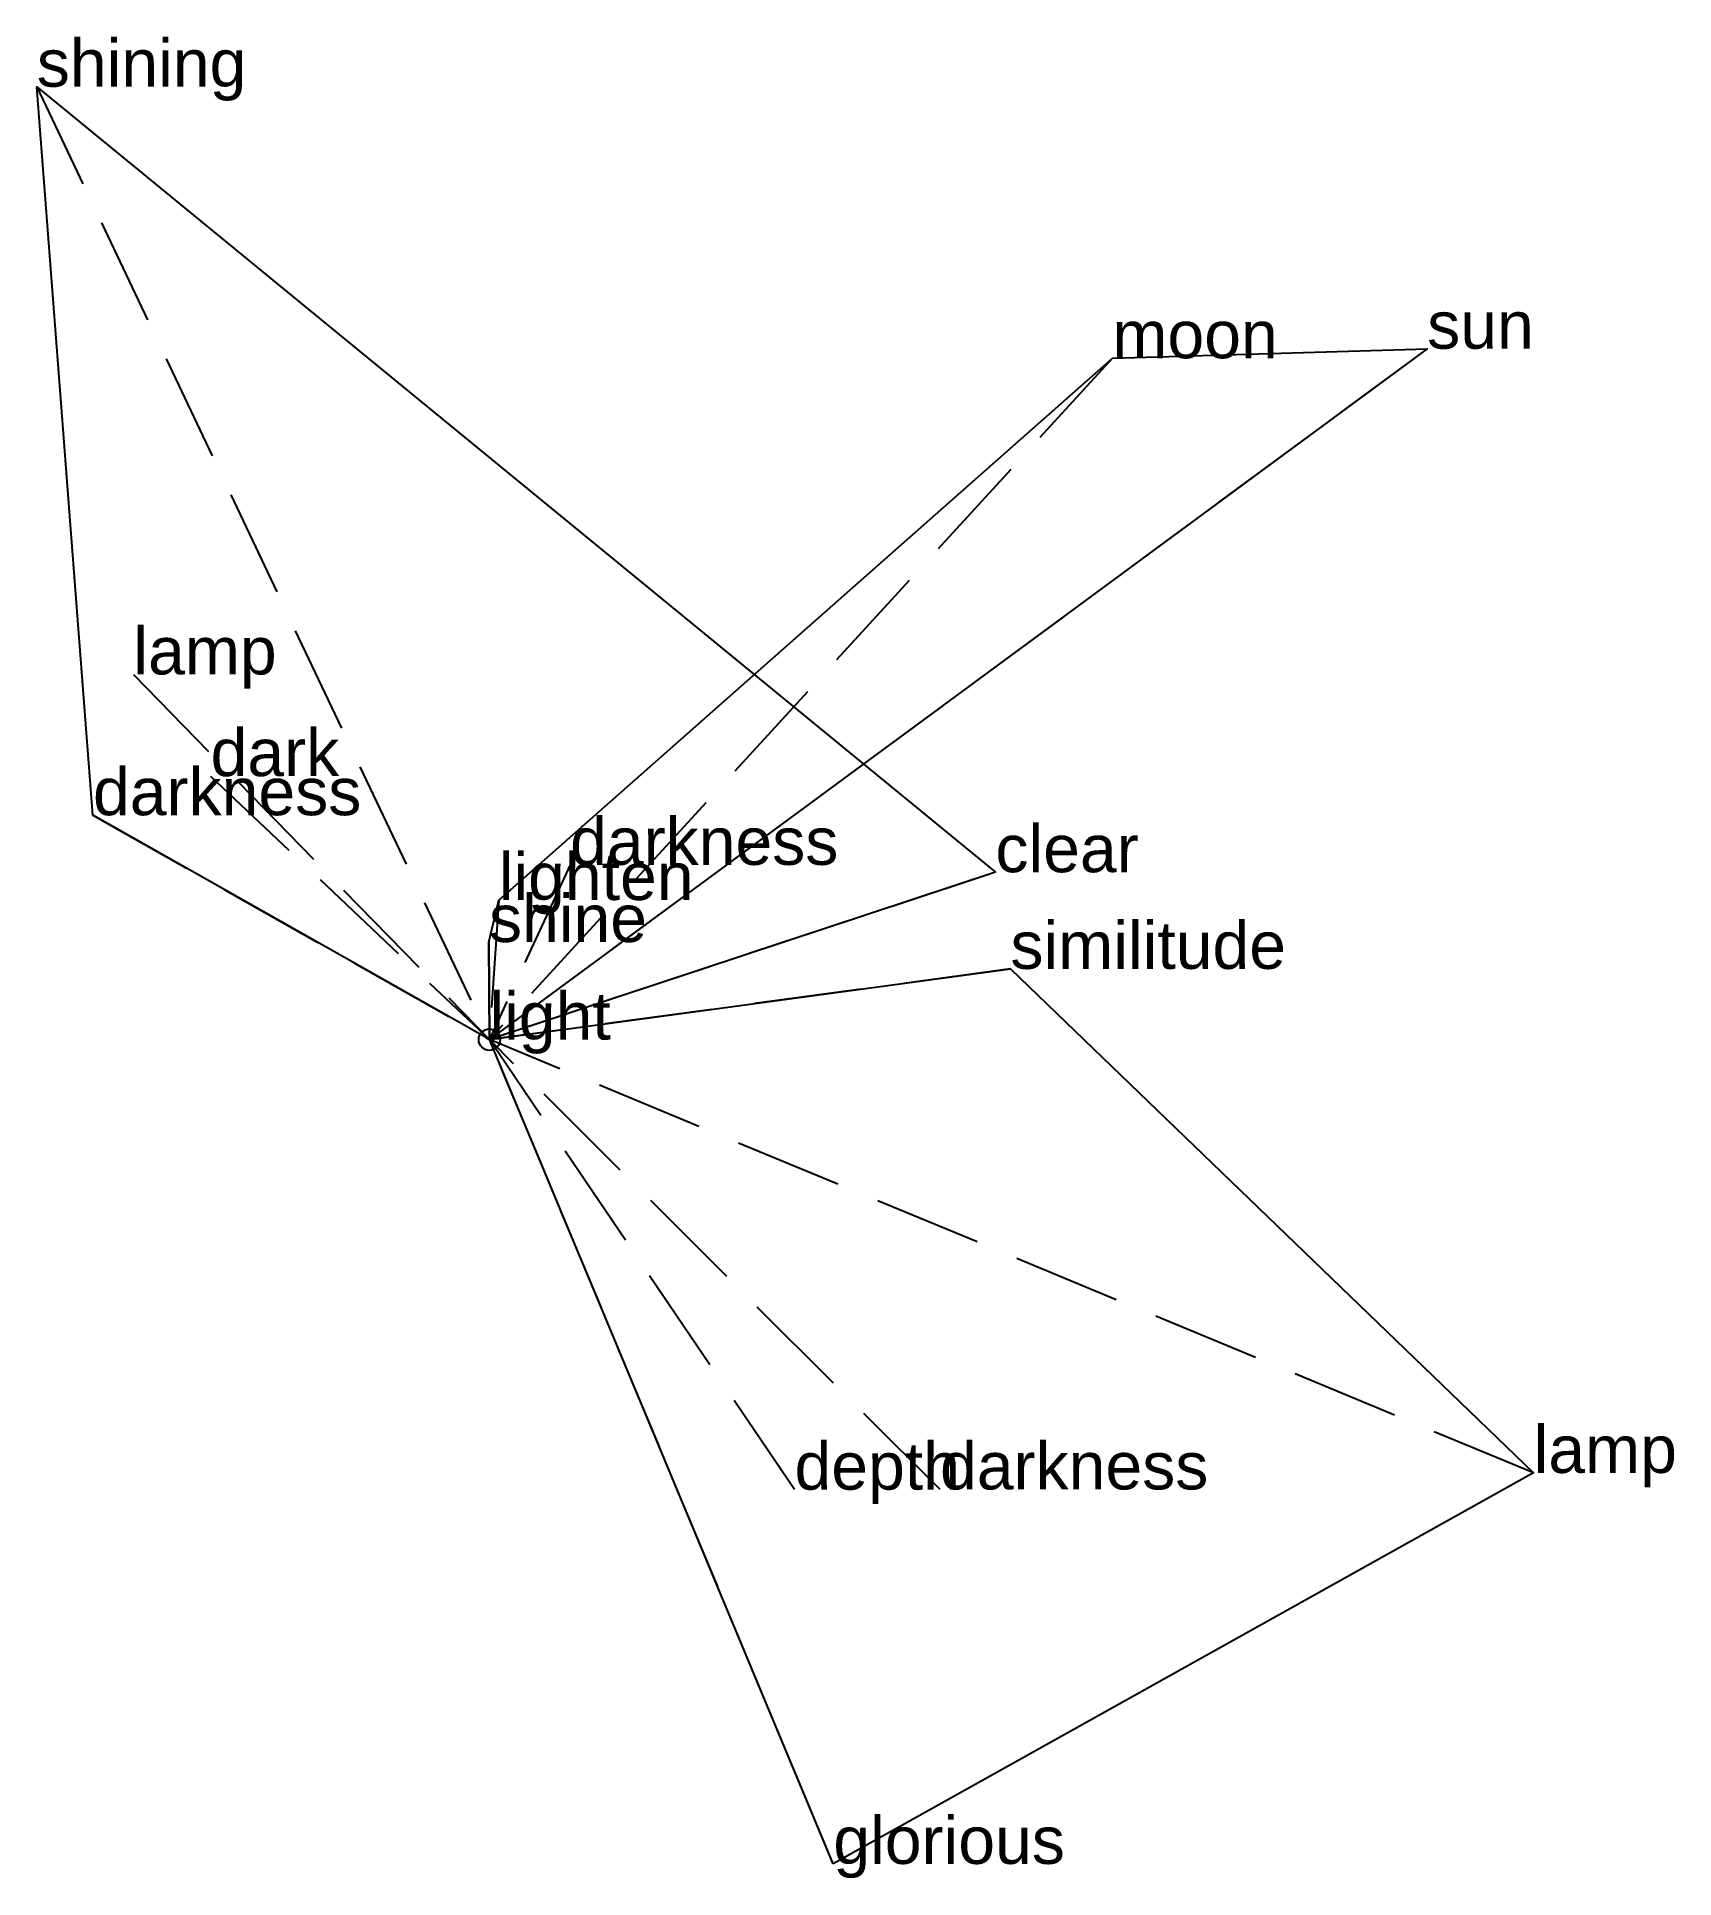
# Model space of a CAD drawing. Extents: x -1.05 to 2.75, y -1.95 to 2.33.
import ezdxf

# ---------------------------------------------------------------- set-up
doc = ezdxf.new("R2010")
doc.units = 0
doc.linetypes.add('DASHED2', pattern=[0.3, 0.25, -0.05])
for name, color, linetype in [('TEXT_nt', 1, 'CONTINUOUS'), ('TEXT_ot', 1, 'CONTINUOUS'), ('TEXT_q', 1, 'CONTINUOUS')]:
    doc.layers.add(name, color=color, linetype=linetype)
doc.styles.get("Standard").update_dxf_attribs({"font": 'arial.ttf'})

# ---------------------------------------------------------------- blocks, each defined once
blk = doc.blocks.new('ot')
at = {"layer": 'LINES_ot', "linetype": 'DASHED2'}
for p in [(-1.0516, 2.2146), (-0.8273, 0.8487), (-0.6479, 0.6123), (-0.9211, 0.5215), (1.1756, 0.389), (0, 0)]:
    blk.add_line(p, (0, 0), dxfattribs=at)
at = {"layer": 'ORIGIN_ot'}
blk.add_circle((0, 0), 0.025, dxfattribs=at)
at = {"layer": 'TEXT_ot'}
for s, p in [('shining', (-1.0516, 2.2146)), ('lamp', (-0.8273, 0.8487)), ('dark', (-0.6479, 0.6123)), ('darkness', (-0.9211, 0.5215)), ('clear', (1.1756, 0.389)), ('light', (0, 0))]:
    blk.add_text(s, height=0.11, dxfattribs=at).set_placement(p)
blk = doc.blocks.new('nt')
at = {"layer": 'LINES_nt', "linetype": 'DASHED2'}
for p in [(2.1788, 1.6056), (1.4473, 1.5835), (0.1873, 0.4061), (0.0216, 0.3244), (-0.0011, 0.2268), (0, 0)]:
    blk.add_line(p, (0, 0), dxfattribs=at)
at = {"layer": 'ORIGIN_nt'}
blk.add_circle((0, 0), 0.025, dxfattribs=at)
at = {"layer": 'TEXT_nt'}
for s, p in [('moon', (1.4473, 1.5835)), ('sun', (2.1788, 1.6056)), ('darkness', (0.1873, 0.4061)), ('lighten', (0.0216, 0.3244)), ('shine', (-0.0011, 0.2268)), ('light', (0, 0))]:
    blk.add_text(s, height=0.11, dxfattribs=at).set_placement(p)
blk = doc.blocks.new('q')
at = {"layer": 'LINES_q', "linetype": 'DASHED2'}
for p in [(1.2105, 0.1644), (0, 0), (1.0469, -1.0454), (0.7088, -1.0459), (2.4261, -1.007), (0.799, -1.9156)]:
    blk.add_line(p, (0, 0), dxfattribs=at)
at = {"layer": 'ORIGIN_q'}
blk.add_circle((0, 0), 0.025, dxfattribs=at)
at = {"layer": 'TEXT_q'}
for s, p in [('similitude', (1.2105, 0.1644)), ('light', (0, 0)), ('lamp', (2.4261, -1.007)), ('depth', (0.7088, -1.0459)), ('darkness', (1.0469, -1.0454)), ('glorious', (0.799, -1.9156))]:
    blk.add_text(s, height=0.11, dxfattribs=at).set_placement(p)

msp = doc.modelspace()

# ---------------------------------------------------------------- linework, layer by layer
at = {"layer": 'OUTLINE_nt', "linetype": 'CONTINUOUS'}
msp.add_polyline3d([(0, 0, 0), (-0.0011, 0.2268, 0), (0.0216, 0.3244, 0), (1.4473, 1.5835, 0), (2.1788, 1.6056, 0), (0, 0, 0)], close=True, dxfattribs=at)
at = {"layer": 'OUTLINE_ot', "linetype": 'CONTINUOUS'}
msp.add_polyline3d([(0, 0, 0), (-0.9211, 0.5215, 0), (-1.0516, 2.2146, 0), (1.1756, 0.389, 0), (0, 0, 0)], close=True, dxfattribs=at)
at = {"layer": 'OUTLINE_q', "linetype": 'CONTINUOUS'}
msp.add_polyline3d([(0.799, -1.9156, 0), (0, 0, 0), (1.2105, 0.1644, 0), (2.4261, -1.007, 0), (0.799, -1.9156, 0)], close=True, dxfattribs=at)

# ---------------------------------------------------------------- block references
for name in ['ot', 'nt', 'q']:
    msp.add_blockref(name, (0, 0))

doc.saveas('drawing.dxf')
